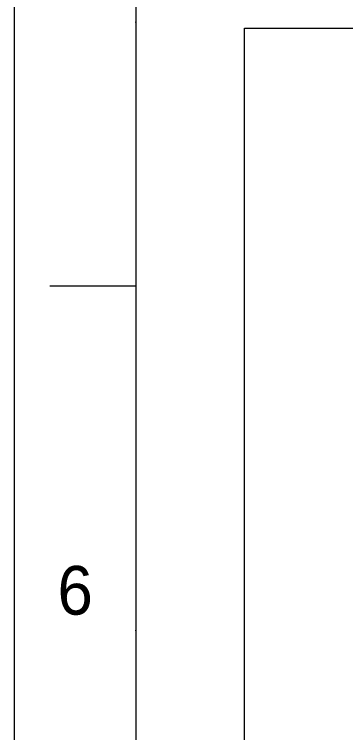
# Model space of a CAD drawing. Extents: x 8819 to 9239, y -18069 to -17475.
# Drawn here: x 8819.5 to 8858, y -17895 to -17811.6 of the extents above; entities that cross this region are included whole.
import ezdxf

# ---------------------------------------------------------------- set-up
doc = ezdxf.new("R2010")
doc.units = 0
doc.header["$MEASUREMENT"] = 0
doc.layers.get('0').update_dxf_attribs({"linetype": 'CONTINUOUS', "lineweight": 13})
doc.styles.get("Standard").update_dxf_attribs({"font": 'Gulim.ttf'})

msp = doc.modelspace()

# ---------------------------------------------------------------- linework, layer by layer
for p, q in [((8833.61, -17489.629), (8833.61, -18055.286)), ((8833.61, -17843.165), (8823.61, -17843.165))]:
    msp.add_line(p, q)
msp.add_lwpolyline([(8819.468, -17475.488), (9239.468, -17475.488), (9239.468, -18069.427), (8819.468, -18069.427)], close=True)
at = {"color": 7, "linetype": 'Continuous'}
msp.add_lwpolyline([(8846.215, -17813.171), (8929.673, -17813.171), (8929.673, -17916.95), (8846.215, -17916.95)], close=True, dxfattribs=at)
for p in [(8833.61, -17812.458), (8833.61, -17883.165)]:
    msp.add_point(p)

# ---------------------------------------------------------------- texts
at = {"insert": (8826.539, -17878.518), "char_height": 5.657, "attachment_point": 5}
msp.add_mtext_dynamic_manual_height_columns('6', width=50, gutter_width=12.5, heights=[0], dxfattribs=at)

doc.saveas('drawing.dxf')
